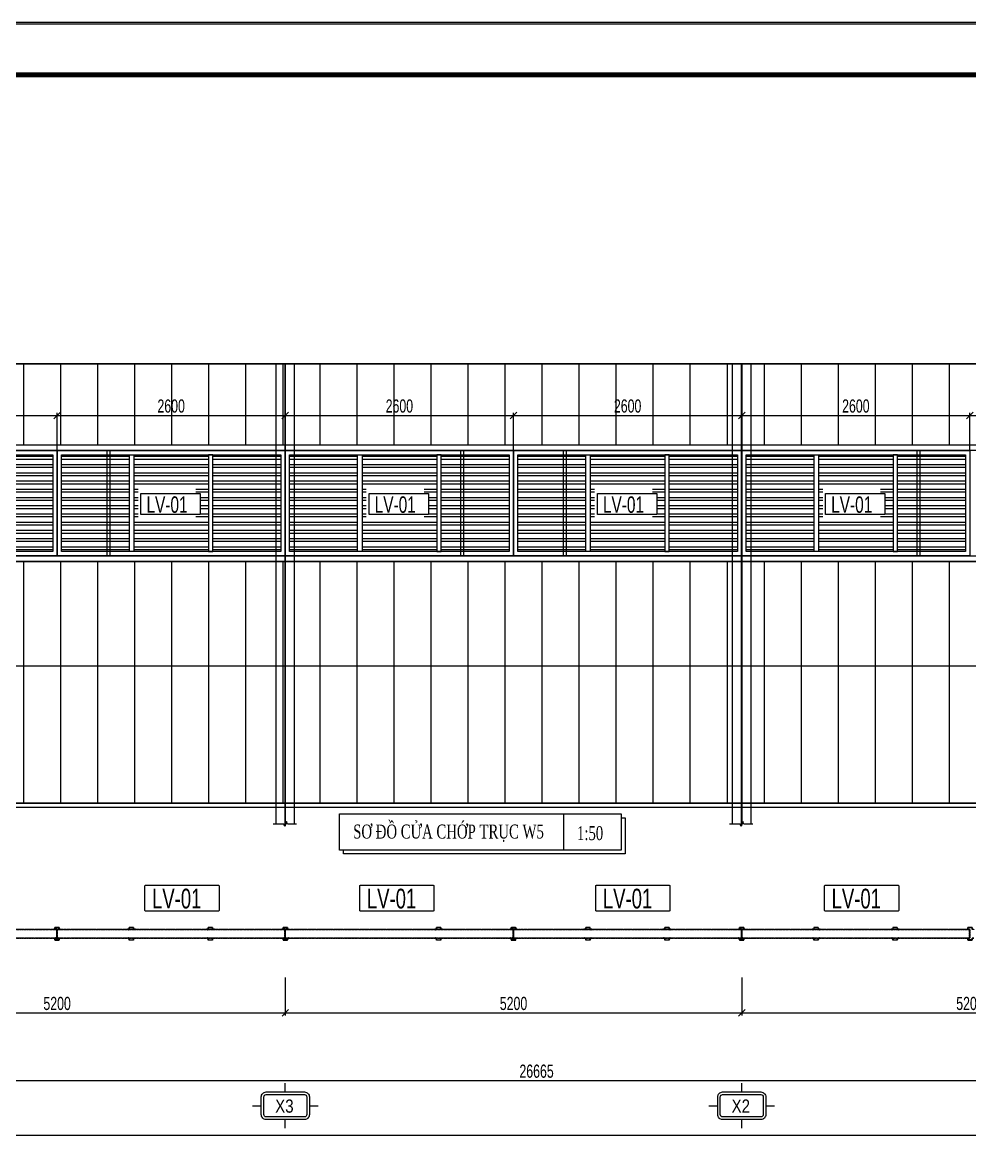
# Model space of a CAD drawing. Header units: inches. Extents: x 340055 to 349452, y -34649 to -30845.
# Drawn here: x 345063.1 to 345279, y -33601.5 to -33348.7 of the extents above; entities that cross this region are included whole.
import ezdxf
from ezdxf.enums import TextEntityAlignment as Align

# ---------------------------------------------------------------- set-up
doc = ezdxf.new("R2010")
doc.units = ezdxf.units.IN
doc.header["$MEASUREMENT"] = 0
doc.linetypes.add('DD3', pattern=[0.2, 0.1, -0.1])
for name, color, linetype in [('2', 2, 'Continuous'), ('3', 3, 'Continuous'), ('4', 4, 'Continuous'), ('7', 7, 'Continuous'), ('8', 8, 'Continuous'), ('flashing', 6, 'Continuous'), ('NET IN', 3, 'Continuous')]:
    doc.layers.add(name, color=color, linetype=linetype)
doc.layers.add('TL-TIILE BLOCK A2$0$TL-TITLE BLOCK 1', color=7, linetype='Continuous', lineweight=50)
doc.styles.add('hx2', font='')
doc.styles.add('ST1', font='times.ttf', dxfattribs={"width": 0.7})
doc.styles.add('ST1H', font='vnshxh.shx', dxfattribs={"width": 0.7})
doc.styles.get('hx2').set_extended_font_data('.VnArial NarrowH')
doc.dimstyles.new('50', dxfattribs={"dimtxt": 3, "dimasz": 1.5, "dimexe": 0.6, "dimexo": 0, "dimtad": 1, "dimdec": 0, "dimlfac": 50, "dimzin": 0, "dimdsep": 46, "dimtxsty": 'ST1H', "dimblk": 'OBLIQUE', "dimcen": 1, "dimdle": 0.6, "dimclrd": 8, "dimclre": 8, "dimclrt": 3, "dimadec": 0, "dimazin": 0, "dimtfac": 1, "dimtdec": 0, "dimtix": 1, "dimtofl": 0, "dimtmove": 0, "dimatfit": 3, "dimfxl": 0, "dimtolj": 1, "dimtzin": 0, "dimlwd": -1, "dimlwe": -1, "dimarcsym": 0})
pattern_1 = [(180, (329650.939, -37732.5742), (-2e-16, -1.25), []), (180, (329650.5223, -37732.1576), (-2e-16, -1.25), [])]
pattern_2 = [(90, (2399.665, 8275.868), (-8.4375, 2e-15), [])]

# ---------------------------------------------------------------- blocks, each defined once
blk = doc.blocks.new('TENTRUC')
at = {"layer": '7'}
for p, q in [((0, 8.27), (0, 10.26)), ((-7.48, 5.13), (-5.48, 5.13)), ((5.48, 5.13), (7.48, 5.13)), ((0, 0), (0, 2))]:
    blk.add_line(p, q, dxfattribs=at)
blk.add_lwpolyline([(-4.36, 8.27), (4.36, 8.27, -0.414214), (5.48, 7.14), (5.48, 3.12, -0.414214), (4.36, 2), (-4.36, 2, -0.414214), (-5.48, 3.12), (-5.48, 7.14, -0.414214)], format="xyb", close=True, dxfattribs=at)
at = {"layer": '8', "ltscale": 15}
blk.add_lwpolyline([(-4.36, 7.68), (4.36, 7.68, -0.414214), (4.9, 7.14), (4.9, 3.12, -0.414214), (4.36, 2.58), (-4.36, 2.58, -0.414214), (-4.9, 3.12), (-4.9, 7.14, -0.414214)], format="xyb", close=True, dxfattribs=at)
at = {"layer": '3', "style": 'hx2'}
blk.add_attdef('TR', text='', height=2.9, dxfattribs=at).set_placement((-0.16, 3.83), align=Align.CENTER)
blk = doc.blocks.new('_Oblique')
at = {"color": 0, "linetype": 'ByBlock', "lineweight": -2}
blk.add_line((-0.5, -0.5), (0.5, 0.5), dxfattribs=at)
blk = doc.blocks.new('*D289')
at = {"color": 8, "transparency": 16777216}
for p, q in [((345019.01, -33566.34), (345019.01, -33575.03)), ((345123.01, -33566.34), (345123.01, -33575.03)), ((345018.41, -33574.43), (345123.61, -33574.43))]:
    blk.add_line(p, q, dxfattribs=at)
at = {"layer": 'Defpoints', "color": 0, "transparency": 16777216}
for p in [(345019.01, -33566.34), (345123.01, -33566.34), (345123.01, -33574.43)]:
    blk.add_point(p, dxfattribs=at)
at = {"color": 8, "transparency": 16777216, "xscale": 1.5, "yscale": 1.5, "zscale": 1.5, "rotation": 180}
blk.add_blockref('_Oblique', (345019.01, -33574.43), dxfattribs=at)
at = {"color": 8, "transparency": 16777216, "xscale": 1.5, "yscale": 1.5, "zscale": 1.5}
blk.add_blockref('_Oblique', (345123.01, -33574.43), dxfattribs=at)
at = {"color": 3, "transparency": 16777216, "insert": (345071.01, -33572.3), "char_height": 3, "attachment_point": 5, "style": 'ST1H'}
blk.add_mtext('\\A1;5200', dxfattribs=at)
blk = doc.blocks.new('*D290')
at = {"color": 8, "transparency": 16777216}
for p, q in [((345123.01, -33566.34), (345123.01, -33575.03)), ((345227.01, -33566.34), (345227.01, -33575.03)), ((345122.41, -33574.43), (345227.61, -33574.43))]:
    blk.add_line(p, q, dxfattribs=at)
at = {"layer": 'Defpoints', "color": 0, "transparency": 16777216}
for p in [(345123.01, -33566.34), (345227.01, -33566.34), (345227.01, -33574.43)]:
    blk.add_point(p, dxfattribs=at)
at = {"color": 8, "transparency": 16777216, "xscale": 1.5, "yscale": 1.5, "zscale": 1.5, "rotation": 180}
blk.add_blockref('_Oblique', (345123.01, -33574.43), dxfattribs=at)
at = {"color": 8, "transparency": 16777216, "xscale": 1.5, "yscale": 1.5, "zscale": 1.5}
blk.add_blockref('_Oblique', (345227.01, -33574.43), dxfattribs=at)
at = {"color": 3, "transparency": 16777216, "insert": (345175.01, -33572.3), "char_height": 3, "attachment_point": 5, "style": 'ST1H'}
blk.add_mtext('\\A1;5200', dxfattribs=at)
blk = doc.blocks.new('*D291')
at = {"color": 8, "transparency": 16777216}
for p, q in [((345227.01, -33566.34), (345227.01, -33575.03)), ((345331.01, -33566.34), (345331.01, -33575.03)), ((345226.41, -33574.43), (345331.61, -33574.43))]:
    blk.add_line(p, q, dxfattribs=at)
at = {"layer": 'Defpoints', "color": 0, "transparency": 16777216}
for p in [(345227.01, -33566.34), (345331.01, -33566.34), (345331.01, -33574.43)]:
    blk.add_point(p, dxfattribs=at)
at = {"color": 8, "transparency": 16777216, "xscale": 1.5, "yscale": 1.5, "zscale": 1.5, "rotation": 180}
blk.add_blockref('_Oblique', (345227.01, -33574.43), dxfattribs=at)
at = {"color": 8, "transparency": 16777216, "xscale": 1.5, "yscale": 1.5, "zscale": 1.5}
blk.add_blockref('_Oblique', (345331.01, -33574.43), dxfattribs=at)
at = {"color": 3, "transparency": 16777216, "insert": (345279.01, -33572.3), "char_height": 3, "attachment_point": 5, "style": 'ST1H'}
blk.add_mtext('\\A1;5200', dxfattribs=at)
blk = doc.blocks.new('*D293')
at = {"color": 8, "transparency": 16777216}
for p, q in [((344913.61, -33566.34), (344913.61, -33590.45)), ((345446.91, -33566.34), (345446.91, -33590.45)), ((344913.01, -33589.85), (345447.51, -33589.85))]:
    blk.add_line(p, q, dxfattribs=at)
at = {"layer": 'Defpoints', "color": 0, "transparency": 16777216}
for p in [(344913.61, -33566.34), (345446.91, -33566.34), (345446.91, -33589.85)]:
    blk.add_point(p, dxfattribs=at)
at = {"color": 8, "transparency": 16777216, "xscale": 1.5, "yscale": 1.5, "zscale": 1.5, "rotation": 180}
blk.add_blockref('_Oblique', (344913.61, -33589.85), dxfattribs=at)
at = {"color": 8, "transparency": 16777216, "xscale": 1.5, "yscale": 1.5, "zscale": 1.5}
blk.add_blockref('_Oblique', (345446.91, -33589.85), dxfattribs=at)
at = {"color": 3, "transparency": 16777216, "insert": (345180.26, -33587.73), "char_height": 3, "attachment_point": 5, "style": 'ST1H'}
blk.add_mtext('\\A1;26665', dxfattribs=at)
blk = doc.blocks.new('LV-01')
at = {"true_color": 0xc0a22a}
h = blk.add_hatch(dxfattribs=at)
h.set_pattern_fill('ANSI32', color=42, scale=3.333333, angle=135, style=0)
h.set_pattern_definition(pattern_1)
h.paths.add_polyline_path([(343397.39, -39289.43), (343387.06, -39289.43), (343387.06, -39304.1), (343397.39, -39304.1)])
h = blk.add_hatch(dxfattribs=at)
h.set_pattern_fill('ANSI32', color=42, scale=3.333333, angle=135, style=0)
h.set_pattern_definition(pattern_1)
h.paths.add_polyline_path([(343398.06, -39304.1), (343409.4, -39304.1), (343409.4, -39289.43), (343398.06, -39289.43)])
h.paths.add_polyline_path([(343420.4, -39289.43), (343410.06, -39289.43), (343410.06, -39304.1), (343420.4, -39304.1)])
h.paths.add_polyline_path([(343399.13, -39295.27), (343399.13, -39298.46), (343408.15, -39298.46), (343408.15, -39295.27)], flags=16)
at = {"color": 42, "true_color": 0xc0a22a}
for points in [[(343386.39, -39288.76), (343421.06, -39288.76), (343421.06, -39304.76), (343386.39, -39304.76)], [(343387.06, -39289.43), (343420.4, -39289.43), (343420.4, -39304.1), (343387.06, -39304.1)], [(343398.06, -39289.43), (343398.06, -39304.1), (343397.39, -39304.1), (343397.39, -39289.43)], [(343409.4, -39289.43), (343409.4, -39304.1), (343410.06, -39304.1), (343410.06, -39289.43)]]:
    blk.add_lwpolyline(points, close=True, dxfattribs=at)
at = {"layer": '3', "insert": (343399.98, -39296.99), "char_height": 2.5, "attachment_point": 4, "style": 'ST1H', "bg_fill": 2}
blk.add_mtext('\\A1;LV-01', dxfattribs=at)
at = {"color": 8}
blk.add_lwpolyline([(343399.13, -39295.27), (343408.15, -39295.27), (343408.15, -39298.46), (343399.13, -39298.46)], close=True, dxfattribs=at)
blk = doc.blocks.new('*D318')
at = {"color": 8, "transparency": 16777216}
for p, q in [((345018.39, -33438.3), (345071.6, -33438.3)), ((345018.99, -33445.01), (345018.99, -33437.7)), ((345071, -33446.31), (345071, -33437.7))]:
    blk.add_line(p, q, dxfattribs=at)
at = {"layer": 'Defpoints', "color": 0, "transparency": 16777216}
for p in [(345071, -33438.3), (345018.99, -33445.01), (345071, -33446.31)]:
    blk.add_point(p, dxfattribs=at)
at = {"color": 8, "transparency": 16777216, "xscale": 1.5, "yscale": 1.5, "zscale": 1.5, "rotation": 180}
blk.add_blockref('_Oblique', (345018.99, -33438.3), dxfattribs=at)
at = {"color": 8, "transparency": 16777216, "xscale": 1.5, "yscale": 1.5, "zscale": 1.5}
blk.add_blockref('_Oblique', (345071, -33438.3), dxfattribs=at)
at = {"color": 3, "transparency": 16777216, "insert": (345044.99, -33436.18), "char_height": 3, "attachment_point": 5, "style": 'ST1H'}
blk.add_mtext('\\A1;2600', dxfattribs=at)
blk = doc.blocks.new('*D319')
at = {"color": 8, "transparency": 16777216}
for p, q in [((345070.4, -33438.3), (345123.6, -33438.3)), ((345071, -33445.01), (345071, -33437.7)), ((345123, -33446.31), (345123, -33437.7))]:
    blk.add_line(p, q, dxfattribs=at)
at = {"layer": 'Defpoints', "color": 0, "transparency": 16777216}
for p in [(345123, -33438.3), (345071, -33445.01), (345123, -33446.31)]:
    blk.add_point(p, dxfattribs=at)
at = {"color": 8, "transparency": 16777216, "xscale": 1.5, "yscale": 1.5, "zscale": 1.5, "rotation": 180}
blk.add_blockref('_Oblique', (345071, -33438.3), dxfattribs=at)
at = {"color": 8, "transparency": 16777216, "xscale": 1.5, "yscale": 1.5, "zscale": 1.5}
blk.add_blockref('_Oblique', (345123, -33438.3), dxfattribs=at)
at = {"color": 3, "transparency": 16777216, "insert": (345097, -33436.18), "char_height": 3, "attachment_point": 5, "style": 'ST1H'}
blk.add_mtext('\\A1;2600', dxfattribs=at)
blk = doc.blocks.new('*D320')
at = {"color": 8, "transparency": 16777216}
for p, q in [((345122.4, -33438.3), (345175.6, -33438.3)), ((345123, -33445.01), (345123, -33437.7)), ((345175, -33446.31), (345175, -33437.7))]:
    blk.add_line(p, q, dxfattribs=at)
at = {"layer": 'Defpoints', "color": 0, "transparency": 16777216}
for p in [(345175, -33438.3), (345123, -33445.01), (345175, -33446.31)]:
    blk.add_point(p, dxfattribs=at)
at = {"color": 8, "transparency": 16777216, "xscale": 1.5, "yscale": 1.5, "zscale": 1.5, "rotation": 180}
blk.add_blockref('_Oblique', (345123, -33438.3), dxfattribs=at)
at = {"color": 8, "transparency": 16777216, "xscale": 1.5, "yscale": 1.5, "zscale": 1.5}
blk.add_blockref('_Oblique', (345175, -33438.3), dxfattribs=at)
at = {"color": 3, "transparency": 16777216, "insert": (345149, -33436.18), "char_height": 3, "attachment_point": 5, "style": 'ST1H'}
blk.add_mtext('\\A1;2600', dxfattribs=at)
blk = doc.blocks.new('*D321')
at = {"color": 8, "transparency": 16777216}
for p, q in [((345174.4, -33438.3), (345227.61, -33438.3)), ((345175, -33445.01), (345175, -33437.7)), ((345227.01, -33446.31), (345227.01, -33437.7))]:
    blk.add_line(p, q, dxfattribs=at)
at = {"layer": 'Defpoints', "color": 0, "transparency": 16777216}
for p in [(345227.01, -33438.3), (345175, -33445.01), (345227.01, -33446.31)]:
    blk.add_point(p, dxfattribs=at)
at = {"color": 8, "transparency": 16777216, "xscale": 1.5, "yscale": 1.5, "zscale": 1.5, "rotation": 180}
blk.add_blockref('_Oblique', (345175, -33438.3), dxfattribs=at)
at = {"color": 8, "transparency": 16777216, "xscale": 1.5, "yscale": 1.5, "zscale": 1.5}
blk.add_blockref('_Oblique', (345227.01, -33438.3), dxfattribs=at)
at = {"color": 3, "transparency": 16777216, "insert": (345201.01, -33436.18), "char_height": 3, "attachment_point": 5, "style": 'ST1H'}
blk.add_mtext('\\A1;2600', dxfattribs=at)
blk = doc.blocks.new('*D322')
at = {"color": 8, "transparency": 16777216}
for p, q in [((345226.41, -33438.3), (345279.61, -33438.3)), ((345227.01, -33445.01), (345227.01, -33437.7)), ((345279.01, -33446.31), (345279.01, -33437.7))]:
    blk.add_line(p, q, dxfattribs=at)
at = {"layer": 'Defpoints', "color": 0, "transparency": 16777216}
for p in [(345279.01, -33438.3), (345227.01, -33445.01), (345279.01, -33446.31)]:
    blk.add_point(p, dxfattribs=at)
at = {"color": 8, "transparency": 16777216, "xscale": 1.5, "yscale": 1.5, "zscale": 1.5, "rotation": 180}
blk.add_blockref('_Oblique', (345227.01, -33438.3), dxfattribs=at)
at = {"color": 8, "transparency": 16777216, "xscale": 1.5, "yscale": 1.5, "zscale": 1.5}
blk.add_blockref('_Oblique', (345279.01, -33438.3), dxfattribs=at)
at = {"color": 3, "transparency": 16777216, "insert": (345253.01, -33436.18), "char_height": 3, "attachment_point": 5, "style": 'ST1H'}
blk.add_mtext('\\A1;2600', dxfattribs=at)
blk = doc.blocks.new('*D323')
at = {"color": 8, "transparency": 16777216}
for p, q in [((345278.41, -33438.3), (345331.62, -33438.3)), ((345279.01, -33445.01), (345279.01, -33437.7)), ((345331.02, -33446.31), (345331.02, -33437.7))]:
    blk.add_line(p, q, dxfattribs=at)
at = {"layer": 'Defpoints', "color": 0, "transparency": 16777216}
for p in [(345331.02, -33438.3), (345279.01, -33445.01), (345331.02, -33446.31)]:
    blk.add_point(p, dxfattribs=at)
at = {"color": 8, "transparency": 16777216, "xscale": 1.5, "yscale": 1.5, "zscale": 1.5, "rotation": 180}
blk.add_blockref('_Oblique', (345279.01, -33438.3), dxfattribs=at)
at = {"color": 8, "transparency": 16777216, "xscale": 1.5, "yscale": 1.5, "zscale": 1.5}
blk.add_blockref('_Oblique', (345331.02, -33438.3), dxfattribs=at)
at = {"color": 3, "transparency": 16777216, "insert": (345305.01, -33436.18), "char_height": 3, "attachment_point": 5, "style": 'ST1H'}
blk.add_mtext('\\A1;2600', dxfattribs=at)
blk = doc.blocks.new('RIVET')
at = {"color": 8}
for p, q in [((-4, -1), (-4, 1)), ((-4, -1), (-4, 1)), ((-4, 1), (-4, 0)), ((-4, 0), (-4, -1)), ((-1, -1), (-1, 1)), ((-1, 1), (0, 1)), ((0, 3), (0, 3)), ((0, 1), (0, 2)), ((0, 2), (1, 1)), ((0, -2), (0, 2)), ((0, -1), (0, 1)), ((1, -1), (1, 1)), ((1, 1), (1, 1)), ((1, 1), (1, -1)), ((0, -1), (-1, -1)), ((1, -1), (0, -2)), ((0, -2), (0, -1)), ((0, -2), (0, -2)), ((1, -1), (1, -1))]:
    blk.add_line(p, q, dxfattribs=at)
for centre, radius, start, end in [((-3, 0), 1.78, 64.6352, 125.2369), ((-3, 1), 0.634, 101.5667, 142.2309), ((-1, 3), 1.71, 240.4783, 268.3625), ((0, 2), 0.0625, 90, 180), ((0, 2), 0.0625, 26.5651, 90), ((0, 1), 0.0625, 270, 0), ((5, 1), 4.45, 179.0778, 187.9518), ((0, 1), 0.625, 0, 26.5651), ((6, -1), 4.85, 172.415, 180.5555), ((-3, 0), 1.78, 234.7631, 295.3648), ((-3, -1), 0.634, 217.7691, 258.4333), ((-1, -3), 1.71, 91.6375, 119.5217), ((0, -1), 0.0625, 0, 90), ((0, -2), 0.0625, 270, 333.4349), ((0, -2), 0.0625, 180, 270), ((0, -1), 0.625, 333.4349, 0)]:
    blk.add_arc(centre, radius, start, end, dxfattribs=at)
blk = doc.blocks.new('kt kien truc 1')
at = {"layer": 'Defpoints', "color": 8}
blk.add_lwpolyline([(0, 0), (594, 0), (594, 420), (0, 420)], close=True, dxfattribs=at)
at = {"layer": 'TL-TIILE BLOCK A2$0$TL-TITLE BLOCK 1', "const_width": 1}
blk.add_lwpolyline([(20, 10), (579, 10), (584, 15), (584, 405), (579, 410), (20, 410), (15, 405), (15, 15)], close=True, dxfattribs=at)

msp = doc.modelspace()

# ---------------------------------------------------------------- hatches: boundary and pattern name
h = msp.add_hatch()
h.set_pattern_fill('ANSI31', color=3, scale=67.5, angle=45, style=0)
h.set_pattern_definition(pattern_2)
h.paths.add_polyline_path([(344907.9385, -33445.0132), (345442.2874, -33445.0132), (345442.2874, -33426.5398), (344907.9385, -33426.5398)])
h = msp.add_hatch()
h.set_pattern_fill('ANSI31', color=3, scale=67.5, angle=45, style=0)
h.set_pattern_definition(pattern_2)
h.paths.add_polyline_path([(344907.9385, -33471.6132), (345442.2874, -33471.6132), (345442.2874, -33526.6101), (344907.9385, -33526.6101)])

# ---------------------------------------------------------------- linework, layer by layer
msp.add_line((345186.3723, -33529.1123), (345186.3723, -33537.3363))
at = {"color": 8}
for points in [[(344887.1451, -33426.5398), (345456.4831, -33426.5398), (345456.4831, -33602.3297), (344887.1451, -33602.3297)], [(344907.9385, -33445.0132), (345442.2874, -33445.0132), (345442.2874, -33426.5398), (344907.9385, -33426.5398)], [(344907.9385, -33471.6132), (345442.2874, -33471.6132), (345442.2874, -33526.6101), (344907.9385, -33526.6101)]]:
    msp.add_lwpolyline(points, close=True, dxfattribs=at)
msp.add_lwpolyline([(345135.3813, -33529.1123), (345199.5413, -33529.1123), (345199.5413, -33537.3363), (345135.3813, -33537.3363)], close=True)
msp.add_lwpolyline([(345199.5413, -33529.9579), (345200.4394, -33529.9579), (345200.4394, -33538.1819), (345136.2795, -33538.1819), (345136.2795, -33537.3363)])
at = {"color": 71, "linetype": 'DD3', "ltscale": 0.1}
for points in [[(345021.413, -33555.4027), (345070.9412, -33555.4027), (345070.9412, -33557.4058), (345021.413, -33557.4058), (345018.9771, -33557.4058), (345018.9771, -33555.4027)], [(345021.413, -33557.4058), (345070.9412, -33557.4058), (345070.9412, -33555.4027), (345021.413, -33555.4027), (345018.9771, -33555.4027), (345018.9771, -33557.4058)], [(345021.413, -33557.3858), (345018.9972, -33557.3858), (345018.9972, -33555.4227), (345021.413, -33555.4227), (345070.9212, -33555.4227), (345070.9212, -33557.3858)], [(345021.413, -33555.4227), (345018.9972, -33555.4227), (345018.9972, -33557.3858), (345021.413, -33557.3858), (345070.9212, -33557.3858), (345070.9212, -33555.4227)], [(345073.4171, -33555.4027), (345122.9453, -33555.4027), (345122.9453, -33557.4058), (345073.4171, -33557.4058), (345070.9813, -33557.4058), (345070.9813, -33555.4027)], [(345073.4171, -33557.4058), (345122.9453, -33557.4058), (345122.9453, -33555.4027), (345073.4171, -33555.4027), (345070.9813, -33555.4027), (345070.9813, -33557.4058)], [(345073.4171, -33557.3858), (345071.0013, -33557.3858), (345071.0013, -33555.4227), (345073.4171, -33555.4227), (345122.9253, -33555.4227), (345122.9253, -33557.3858)], [(345073.4171, -33555.4227), (345071.0013, -33555.4227), (345071.0013, -33557.3858), (345073.4171, -33557.3858), (345122.9253, -33557.3858), (345122.9253, -33555.4227)], [(345125.4213, -33555.4027), (345174.9494, -33555.4027), (345174.9494, -33557.4058), (345125.4213, -33557.4058), (345122.9854, -33557.4058), (345122.9854, -33555.4027)], [(345125.4213, -33557.4058), (345174.9494, -33557.4058), (345174.9494, -33555.4027), (345125.4213, -33555.4027), (345122.9854, -33555.4027), (345122.9854, -33557.4058)], [(345125.4213, -33557.3858), (345123.0054, -33557.3858), (345123.0054, -33555.4227), (345125.4213, -33555.4227), (345174.9294, -33555.4227), (345174.9294, -33557.3858)], [(345125.4213, -33555.4227), (345123.0054, -33555.4227), (345123.0054, -33557.3858), (345125.4213, -33557.3858), (345174.9294, -33557.3858), (345174.9294, -33555.4227)], [(345177.4254, -33555.4027), (345226.9536, -33555.4027), (345226.9536, -33557.4058), (345177.4254, -33557.4058), (345174.9895, -33557.4058), (345174.9895, -33555.4027)], [(345177.4254, -33557.4058), (345226.9536, -33557.4058), (345226.9536, -33555.4027), (345177.4254, -33555.4027), (345174.9895, -33555.4027), (345174.9895, -33557.4058)], [(345177.4254, -33557.3858), (345175.0095, -33557.3858), (345175.0095, -33555.4227), (345177.4254, -33555.4227), (345226.9335, -33555.4227), (345226.9335, -33557.3858)], [(345177.4254, -33555.4227), (345175.0095, -33555.4227), (345175.0095, -33557.3858), (345177.4254, -33557.3858), (345226.9335, -33557.3858), (345226.9335, -33555.4227)], [(345229.4295, -33555.4027), (345278.9577, -33555.4027), (345278.9577, -33557.4058), (345229.4295, -33557.4058), (345226.9936, -33557.4058), (345226.9936, -33555.4027)], [(345229.4295, -33557.4058), (345278.9577, -33557.4058), (345278.9577, -33555.4027), (345229.4295, -33555.4027), (345226.9936, -33555.4027), (345226.9936, -33557.4058)], [(345229.4295, -33557.3858), (345227.0137, -33557.3858), (345227.0137, -33555.4227), (345229.4295, -33555.4227), (345278.9376, -33555.4227), (345278.9376, -33557.3858)], [(345229.4295, -33555.4227), (345227.0137, -33555.4227), (345227.0137, -33557.3858), (345229.4295, -33557.3858), (345278.9376, -33557.3858), (345278.9376, -33555.4227)]]:
    msp.add_lwpolyline(points, close=True, dxfattribs=at)
at = {"layer": '2', "color": 8}
for p, q in [((344903.3119, -33495.3749), (345446.7124, -33495.3749)), ((344903.3119, -33526.6101), (345446.7124, -33526.6101))]:
    msp.add_line(p, q, dxfattribs=at)
for points in [[(345446.7124, -33446.3132), (344903.9919, -33446.3132)], [(344903.9919, -33470.3132), (345446.7124, -33470.3132)]]:
    msp.add_lwpolyline(points, dxfattribs=at)
for points in [[(345082.4115, -33446.3132), (345083.0115, -33446.3132), (345083.0115, -33470.3132), (345082.4115, -33470.3132)], [(345163.0115, -33446.3132), (345163.6115, -33446.3132), (345163.6115, -33470.3132), (345163.0115, -33470.3132)], [(345186.4115, -33446.3132), (345187.0115, -33446.3132), (345187.0115, -33470.3132), (345186.4115, -33470.3132)], [(345267.0115, -33446.3132), (345267.6115, -33446.3132), (345267.6115, -33470.3132), (345267.0115, -33470.3132)]]:
    msp.add_lwpolyline(points, close=True, dxfattribs=at)
at = {"layer": '4', "color": 8}
msp.add_line((344903.9919, -33470.3132), (345446.7124, -33470.3132), dxfattribs=at)
for points in [[(344903.3119, -33445.0132), (345446.7124, -33445.0132)], [(345446.7124, -33446.3132), (344903.9919, -33446.3132)]]:
    msp.add_lwpolyline(points, dxfattribs=at)
msp.add_lwpolyline([(345446.7124, -33470.3132), (345446.7124, -33471.6132), (344903.3119, -33471.6132), (344903.3119, -33470.3132)], close=True, dxfattribs=at)
at = {"layer": '8', "color": 8}
for p, q in [((345120.8924, -33531.4195), (345120.8924, -33426.5398)), ((345122.9524, -33531.7492), (345122.9524, -33426.5398)), ((345123.0724, -33531.4195), (345123.0724, -33426.5398)), ((345125.1324, -33531.4195), (345125.1324, -33426.5398)), ((345224.8924, -33531.4195), (345224.8924, -33426.5398)), ((345226.9524, -33531.7492), (345226.9524, -33426.5398)), ((345227.0724, -33531.4195), (345227.0724, -33426.5398)), ((345229.1324, -33531.4195), (345229.1324, -33426.5398))]:
    msp.add_line(p, q, dxfattribs=at)
at = {"layer": 'flashing'}
for points in [[(344903.3119, -33526.6101), (345446.7124, -33526.6101), (345446.7124, -33527.6101), (344903.3119, -33527.6101)], [(345071.4897, -33555.3826), (345071.8897, -33555.3826), (345071.8897, -33555.4027), (345071.4695, -33555.4027), (345071.4695, -33555.0026), (345070.6933, -33555.0026), (345070.5095, -33555.0026), (345070.5095, -33555.4027), (345070.0894, -33555.4027), (345070.0894, -33555.3826), (345070.4894, -33555.3826), (345070.4894, -33554.9826), (345070.6933, -33554.9826), (345071.4897, -33554.9826)], [(345070.9612, -33556.6285), (345070.9612, -33555.3825), (345070.4604, -33555.3825), (345070.4604, -33555.4027), (345070.9412, -33555.4027), (345070.9412, -33556.6285), (345070.9412, -33557.4059), (345070.4604, -33557.4059), (345070.4604, -33557.4261), (345070.9612, -33557.4261)], [(345070.9612, -33556.6285), (345070.9612, -33555.3825), (345071.462, -33555.3825), (345071.462, -33555.4027), (345070.9813, -33555.4027), (345070.9813, -33556.6285), (345070.9813, -33557.4059), (345071.462, -33557.4059), (345071.462, -33557.4261), (345070.9612, -33557.4261)], [(345087.4432, -33555.3826), (345087.0432, -33555.3826), (345087.0432, -33555.4027), (345087.4633, -33555.4027), (345087.4633, -33555.0026), (345088.2395, -33555.0026), (345088.4233, -33555.0026), (345088.4233, -33555.4027), (345088.8434, -33555.4027), (345088.8434, -33555.3826), (345088.4434, -33555.3826), (345088.4434, -33554.9826), (345088.2395, -33554.9826), (345087.4432, -33554.9826)], [(345105.4473, -33555.3826), (345105.0473, -33555.3826), (345105.0473, -33555.4027), (345105.4674, -33555.4027), (345105.4674, -33555.0026), (345106.2436, -33555.0026), (345106.4274, -33555.0026), (345106.4274, -33555.4027), (345106.8475, -33555.4027), (345106.8475, -33555.3826), (345106.4475, -33555.3826), (345106.4475, -33554.9826), (345106.2436, -33554.9826), (345105.4473, -33554.9826)], [(345123.4938, -33555.3826), (345123.8938, -33555.3826), (345123.8938, -33555.4027), (345123.4736, -33555.4027), (345123.4736, -33555.0026), (345122.6974, -33555.0026), (345122.5136, -33555.0026), (345122.5136, -33555.4027), (345122.0935, -33555.4027), (345122.0935, -33555.3826), (345122.4935, -33555.3826), (345122.4935, -33554.9826), (345122.6974, -33554.9826), (345123.4938, -33554.9826)], [(345122.9653, -33556.6285), (345122.9653, -33555.3825), (345122.4645, -33555.3825), (345122.4645, -33555.4027), (345122.9453, -33555.4027), (345122.9453, -33556.6285), (345122.9453, -33557.4059), (345122.4645, -33557.4059), (345122.4645, -33557.4261), (345122.9653, -33557.4261)], [(345122.9653, -33556.6285), (345122.9653, -33555.3825), (345123.4661, -33555.3825), (345123.4661, -33555.4027), (345122.9854, -33555.4027), (345122.9854, -33556.6285), (345122.9854, -33557.4059), (345123.4661, -33557.4059), (345123.4661, -33557.4261), (345122.9653, -33557.4261)], [(345157.4514, -33555.3826), (345157.0514, -33555.3826), (345157.0514, -33555.4027), (345157.4715, -33555.4027), (345157.4715, -33555.0026), (345158.2477, -33555.0026), (345158.4315, -33555.0026), (345158.4315, -33555.4027), (345158.8517, -33555.4027), (345158.8517, -33555.3826), (345158.4517, -33555.3826), (345158.4517, -33554.9826), (345158.2477, -33554.9826), (345157.4514, -33554.9826)], [(345175.4979, -33555.3826), (345175.8979, -33555.3826), (345175.8979, -33555.4027), (345175.4778, -33555.4027), (345175.4778, -33555.0026), (345174.7016, -33555.0026), (345174.5178, -33555.0026), (345174.5178, -33555.4027), (345174.0976, -33555.4027), (345174.0976, -33555.3826), (345174.4976, -33555.3826), (345174.4976, -33554.9826), (345174.7016, -33554.9826), (345175.4979, -33554.9826)], [(345174.9695, -33556.6285), (345174.9695, -33555.3825), (345174.4687, -33555.3825), (345174.4687, -33555.4027), (345174.9494, -33555.4027), (345174.9494, -33556.6285), (345174.9494, -33557.4059), (345174.4687, -33557.4059), (345174.4687, -33557.4261), (345174.9695, -33557.4261)], [(345174.9695, -33556.6285), (345174.9695, -33555.3825), (345175.4703, -33555.3825), (345175.4703, -33555.4027), (345174.9895, -33555.4027), (345174.9895, -33556.6285), (345174.9895, -33557.4059), (345175.4703, -33557.4059), (345175.4703, -33557.4261), (345174.9695, -33557.4261)], [(345191.4514, -33555.3826), (345191.0514, -33555.3826), (345191.0514, -33555.4027), (345191.4715, -33555.4027), (345191.4715, -33555.0026), (345192.2477, -33555.0026), (345192.4315, -33555.0026), (345192.4315, -33555.4027), (345192.8517, -33555.4027), (345192.8517, -33555.3826), (345192.4517, -33555.3826), (345192.4517, -33554.9826), (345192.2477, -33554.9826), (345191.4514, -33554.9826)], [(345209.4555, -33555.3826), (345209.0555, -33555.3826), (345209.0555, -33555.4027), (345209.4757, -33555.4027), (345209.4757, -33555.0026), (345210.2519, -33555.0026), (345210.4357, -33555.0026), (345210.4357, -33555.4027), (345210.8558, -33555.4027), (345210.8558, -33555.3826), (345210.4558, -33555.3826), (345210.4558, -33554.9826), (345210.2519, -33554.9826), (345209.4555, -33554.9826)], [(345227.502, -33555.3826), (345227.902, -33555.3826), (345227.902, -33555.4027), (345227.4819, -33555.4027), (345227.4819, -33555.0026), (345226.7057, -33555.0026), (345226.5219, -33555.0026), (345226.5219, -33555.4027), (345226.1018, -33555.4027), (345226.1018, -33555.3826), (345226.5018, -33555.3826), (345226.5018, -33554.9826), (345226.7057, -33554.9826), (345227.502, -33554.9826)], [(345226.9736, -33556.6285), (345226.9736, -33555.3825), (345226.4728, -33555.3825), (345226.4728, -33555.4027), (345226.9536, -33555.4027), (345226.9536, -33556.6285), (345226.9536, -33557.4059), (345226.4728, -33557.4059), (345226.4728, -33557.4261), (345226.9736, -33557.4261)], [(345226.9736, -33556.6285), (345226.9736, -33555.3825), (345227.4744, -33555.3825), (345227.4744, -33555.4027), (345226.9936, -33555.4027), (345226.9936, -33556.6285), (345226.9936, -33557.4059), (345227.4744, -33557.4059), (345227.4744, -33557.4261), (345226.9736, -33557.4261)], [(345243.4555, -33555.3826), (345243.0555, -33555.3826), (345243.0555, -33555.4027), (345243.4757, -33555.4027), (345243.4757, -33555.0026), (345244.2519, -33555.0026), (345244.4357, -33555.0026), (345244.4357, -33555.4027), (345244.8558, -33555.4027), (345244.8558, -33555.3826), (345244.4558, -33555.3826), (345244.4558, -33554.9826), (345244.2519, -33554.9826), (345243.4555, -33554.9826)], [(345261.4596, -33555.3826), (345261.0596, -33555.3826), (345261.0596, -33555.4027), (345261.4798, -33555.4027), (345261.4798, -33555.0026), (345262.256, -33555.0026), (345262.4398, -33555.0026), (345262.4398, -33555.4027), (345262.8599, -33555.4027), (345262.8599, -33555.3826), (345262.4599, -33555.3826), (345262.4599, -33554.9826), (345262.256, -33554.9826), (345261.4596, -33554.9826)], [(345279.5061, -33555.3826), (345279.9061, -33555.3826), (345279.9061, -33555.4027), (345279.486, -33555.4027), (345279.486, -33555.0026), (345278.7098, -33555.0026), (345278.526, -33555.0026), (345278.526, -33555.4027), (345278.1059, -33555.4027), (345278.1059, -33555.3826), (345278.5059, -33555.3826), (345278.5059, -33554.9826), (345278.7098, -33554.9826), (345279.5061, -33554.9826)], [(345071.4897, -33557.4259), (345071.8897, -33557.4259), (345071.8897, -33557.4058), (345071.4695, -33557.4058), (345071.4695, -33557.8059), (345070.6933, -33557.8059), (345070.5095, -33557.8059), (345070.5095, -33557.4058), (345070.0894, -33557.4058), (345070.0894, -33557.4259), (345070.4894, -33557.4259), (345070.4894, -33557.8259), (345070.6933, -33557.8259), (345071.4897, -33557.8259)], [(345087.4432, -33557.4259), (345087.0432, -33557.4259), (345087.0432, -33557.4058), (345087.4633, -33557.4058), (345087.4633, -33557.8059), (345088.2395, -33557.8059), (345088.4233, -33557.8059), (345088.4233, -33557.4058), (345088.8434, -33557.4058), (345088.8434, -33557.4259), (345088.4434, -33557.4259), (345088.4434, -33557.8259), (345088.2395, -33557.8259), (345087.4432, -33557.8259)], [(345105.4473, -33557.4259), (345105.0473, -33557.4259), (345105.0473, -33557.4058), (345105.4674, -33557.4058), (345105.4674, -33557.8059), (345106.2436, -33557.8059), (345106.4274, -33557.8059), (345106.4274, -33557.4058), (345106.8475, -33557.4058), (345106.8475, -33557.4259), (345106.4475, -33557.4259), (345106.4475, -33557.8259), (345106.2436, -33557.8259), (345105.4473, -33557.8259)], [(345123.4938, -33557.4259), (345123.8938, -33557.4259), (345123.8938, -33557.4058), (345123.4736, -33557.4058), (345123.4736, -33557.8059), (345122.6974, -33557.8059), (345122.5136, -33557.8059), (345122.5136, -33557.4058), (345122.0935, -33557.4058), (345122.0935, -33557.4259), (345122.4935, -33557.4259), (345122.4935, -33557.8259), (345122.6974, -33557.8259), (345123.4938, -33557.8259)], [(345157.4514, -33557.4259), (345157.0514, -33557.4259), (345157.0514, -33557.4058), (345157.4715, -33557.4058), (345157.4715, -33557.8059), (345158.2477, -33557.8059), (345158.4315, -33557.8059), (345158.4315, -33557.4058), (345158.8517, -33557.4058), (345158.8517, -33557.4259), (345158.4517, -33557.4259), (345158.4517, -33557.8259), (345158.2477, -33557.8259), (345157.4514, -33557.8259)], [(345175.4979, -33557.4259), (345175.8979, -33557.4259), (345175.8979, -33557.4058), (345175.4778, -33557.4058), (345175.4778, -33557.8059), (345174.7016, -33557.8059), (345174.5178, -33557.8059), (345174.5178, -33557.4058), (345174.0976, -33557.4058), (345174.0976, -33557.4259), (345174.4976, -33557.4259), (345174.4976, -33557.8259), (345174.7016, -33557.8259), (345175.4979, -33557.8259)], [(345191.4514, -33557.4259), (345191.0514, -33557.4259), (345191.0514, -33557.4058), (345191.4715, -33557.4058), (345191.4715, -33557.8059), (345192.2477, -33557.8059), (345192.4315, -33557.8059), (345192.4315, -33557.4058), (345192.8517, -33557.4058), (345192.8517, -33557.4259), (345192.4517, -33557.4259), (345192.4517, -33557.8259), (345192.2477, -33557.8259), (345191.4514, -33557.8259)], [(345209.4555, -33557.4259), (345209.0555, -33557.4259), (345209.0555, -33557.4058), (345209.4757, -33557.4058), (345209.4757, -33557.8059), (345210.2519, -33557.8059), (345210.4357, -33557.8059), (345210.4357, -33557.4058), (345210.8558, -33557.4058), (345210.8558, -33557.4259), (345210.4558, -33557.4259), (345210.4558, -33557.8259), (345210.2519, -33557.8259), (345209.4555, -33557.8259)], [(345227.502, -33557.4259), (345227.902, -33557.4259), (345227.902, -33557.4058), (345227.4819, -33557.4058), (345227.4819, -33557.8059), (345226.7057, -33557.8059), (345226.5219, -33557.8059), (345226.5219, -33557.4058), (345226.1018, -33557.4058), (345226.1018, -33557.4259), (345226.5018, -33557.4259), (345226.5018, -33557.8259), (345226.7057, -33557.8259), (345227.502, -33557.8259)], [(345243.4555, -33557.4259), (345243.0555, -33557.4259), (345243.0555, -33557.4058), (345243.4757, -33557.4058), (345243.4757, -33557.8059), (345244.2519, -33557.8059), (345244.4357, -33557.8059), (345244.4357, -33557.4058), (345244.8558, -33557.4058), (345244.8558, -33557.4259), (345244.4558, -33557.4259), (345244.4558, -33557.8259), (345244.2519, -33557.8259), (345243.4555, -33557.8259)], [(345261.4596, -33557.4259), (345261.0596, -33557.4259), (345261.0596, -33557.4058), (345261.4798, -33557.4058), (345261.4798, -33557.8059), (345262.256, -33557.8059), (345262.4398, -33557.8059), (345262.4398, -33557.4058), (345262.8599, -33557.4058), (345262.8599, -33557.4259), (345262.4599, -33557.4259), (345262.4599, -33557.8259), (345262.256, -33557.8259), (345261.4596, -33557.8259)], [(345279.5061, -33557.4259), (345279.9061, -33557.4259), (345279.9061, -33557.4058), (345279.486, -33557.4058), (345279.486, -33557.8059), (345278.7098, -33557.8059), (345278.526, -33557.8059), (345278.526, -33557.4058), (345278.1059, -33557.4058), (345278.1059, -33557.4259), (345278.5059, -33557.4259), (345278.5059, -33557.8259), (345278.7098, -33557.8259), (345279.5061, -33557.8259)]]:
    msp.add_lwpolyline(points, close=True, dxfattribs=at)
at = {"layer": 'flashing', "color": 8, "linetype": 'Continuous'}
for points in [[(345125.5433, -33531.4195), (345125.5433, -33531.4195), (345125.5433, -33531.4195), (345125.5433, -33531.4195), (345123.4848, -33531.4195), (345123.2786, -33530.853), (345122.8662, -33531.986), (345122.66, -33531.4195), (345120.2493, -33531.4195), (345120.2493, -33531.4195), (345120.2493, -33531.4195), (345120.2493, -33531.4195), (345120.2493, -33531.4195), (345120.2493, -33531.4195), (345120.2493, -33531.4195), (345120.2493, -33531.4195)], [(345229.5433, -33531.4195), (345229.5433, -33531.4195), (345229.5433, -33531.4195), (345229.5433, -33531.4195), (345227.4848, -33531.4195), (345227.2786, -33530.853), (345226.8662, -33531.986), (345226.66, -33531.4195), (345224.2493, -33531.4195), (345224.2493, -33531.4195), (345224.2493, -33531.4195), (345224.2493, -33531.4195), (345224.2493, -33531.4195), (345224.2493, -33531.4195), (345224.2493, -33531.4195), (345224.2493, -33531.4195)]]:
    msp.add_lwpolyline(points, dxfattribs=at)

# ---------------------------------------------------------------- block references
at = {"layer": '3'}
ref = msp.add_blockref('TENTRUC', (345123.0115, -33600.7191), dxfattribs=at)
ref.add_attrib('TR', 'X3', dxfattribs={"layer": '0', "height": 3, "style": 'hx2'}).set_placement((345122.7952, -33597.1658), align=Align.CENTER)
ref = msp.add_blockref('TENTRUC', (345227.0115, -33600.7191), dxfattribs=at)
ref.add_attrib('TR', 'X2', dxfattribs={"layer": '0', "height": 3, "style": 'hx2'}).set_placement((345226.7952, -33597.1658), align=Align.CENTER)
at = {"layer": 'flashing', "color": 0, "ltscale": 500}
for p, xscale, yscale, zscale, rotation in [((345070.2784, -33555.3826), 0.01953125, 0.01953125, 0.01953125, 90), ((345070.6578, -33555.3824), -0.01878004807804246, 0.01878004807804246, 0.01878004807698287, 270), ((345071.2647, -33555.3824), 0.01878004807804246, 0.01878004807804246, 0.01878004807804246, 90), ((345071.6884, -33555.3826), 0.01953125, 0.01953125, 0.01953125, 90), ((345087.2444, -33555.3826), -0.0234375, 0.0234375, 0.0234375000000746, 270), ((345088.6544, -33555.3826), -0.0234375, 0.0234375, 0.0234375000000746, 270), ((345105.2485, -33555.3826), -0.0234375, 0.0234375, 0.0234375000000746, 270), ((345106.6585, -33555.3826), -0.0234375, 0.0234375, 0.0234375000000746, 270), ((345122.2825, -33555.3826), 0.01953125, 0.01953125, 0.01953125, 90), ((345122.6619, -33555.3824), -0.01878004807804246, 0.01878004807804246, 0.01878004807698287, 270), ((345123.2688, -33555.3824), 0.01878004807804246, 0.01878004807804246, 0.01878004807804246, 90), ((345123.6925, -33555.3826), 0.01953125, 0.01953125, 0.01953125, 90), ((345157.2527, -33555.3826), -0.0234375, 0.0234375, 0.0234375000000746, 270), ((345158.6627, -33555.3826), -0.0234375, 0.0234375, 0.0234375000000746, 270), ((345174.2867, -33555.3826), 0.01953125, 0.01953125, 0.01953125, 90), ((345174.666, -33555.3824), -0.01878004807804246, 0.01878004807804246, 0.01878004807698287, 270), ((345175.2729, -33555.3824), 0.01878004807804246, 0.01878004807804246, 0.01878004807804246, 90), ((345175.6966, -33555.3826), 0.01953125, 0.01953125, 0.01953125, 90), ((345191.2527, -33555.3826), -0.0234375, 0.0234375, 0.0234375000000746, 270), ((345192.6627, -33555.3826), -0.0234375, 0.0234375, 0.0234375000000746, 270), ((345209.2568, -33555.3826), -0.0234375, 0.0234375, 0.0234375000000746, 270), ((345210.6668, -33555.3826), -0.0234375, 0.0234375, 0.0234375000000746, 270), ((345226.2908, -33555.3826), 0.01953125, 0.01953125, 0.01953125, 90), ((345226.6701, -33555.3824), -0.01878004807804246, 0.01878004807804246, 0.01878004807698287, 270), ((345227.2771, -33555.3824), 0.01878004807804246, 0.01878004807804246, 0.01878004807804246, 90), ((345227.7008, -33555.3826), 0.01953125, 0.01953125, 0.01953125, 90), ((345243.2568, -33555.3826), -0.0234375, 0.0234375, 0.0234375000000746, 270), ((345244.6668, -33555.3826), -0.0234375, 0.0234375, 0.0234375000000746, 270), ((345261.2609, -33555.3826), -0.0234375, 0.0234375, 0.0234375000000746, 270), ((345262.6709, -33555.3826), -0.0234375, 0.0234375, 0.0234375000000746, 270), ((345070.2784, -33557.4259), -0.01953124999272404, 0.01953124999272404, 0.01953125000006217, 90), ((345070.7108, -33557.4261), 0.01878004807804246, 0.01878004807804246, 0.01878004807804246, 270), ((345071.2116, -33557.4261), -0.01878004807804246, 0.01878004807804246, 0.01878004807698287, 90), ((345071.6884, -33557.4259), -0.01953124999272404, 0.01953124999272404, 0.01953125000006217, 90), ((345087.2444, -33557.4259), 0.0234375, 0.0234375, 0.0234375, 270), ((345088.6544, -33557.4259), 0.0234375, 0.0234375, 0.0234375, 270), ((345105.2485, -33557.4259), 0.0234375, 0.0234375, 0.0234375, 270), ((345106.6585, -33557.4259), 0.0234375, 0.0234375, 0.0234375, 270), ((345122.2825, -33557.4259), -0.01953124999272404, 0.01953124999272404, 0.01953125000006217, 90), ((345122.7149, -33557.4261), 0.01878004807804246, 0.01878004807804246, 0.01878004807804246, 270), ((345123.2157, -33557.4261), -0.01878004807804246, 0.01878004807804246, 0.01878004807698287, 90), ((345123.6925, -33557.4259), -0.01953124999272404, 0.01953124999272404, 0.01953125000006217, 90), ((345157.2527, -33557.4259), 0.0234375, 0.0234375, 0.0234375, 270), ((345158.6627, -33557.4259), 0.0234375, 0.0234375, 0.0234375, 270), ((345174.2867, -33557.4259), -0.01953124999272404, 0.01953124999272404, 0.01953125000006217, 90), ((345174.7191, -33557.4261), 0.01878004807804246, 0.01878004807804246, 0.01878004807804246, 270), ((345175.2199, -33557.4261), -0.01878004807804246, 0.01878004807804246, 0.01878004807698287, 90), ((345175.6966, -33557.4259), -0.01953124999272404, 0.01953124999272404, 0.01953125000006217, 90), ((345191.2527, -33557.4259), 0.0234375, 0.0234375, 0.0234375, 270), ((345192.6627, -33557.4259), 0.0234375, 0.0234375, 0.0234375, 270), ((345209.2568, -33557.4259), 0.0234375, 0.0234375, 0.0234375, 270), ((345210.6668, -33557.4259), 0.0234375, 0.0234375, 0.0234375, 270), ((345226.2908, -33557.4259), -0.01953124999272404, 0.01953124999272404, 0.01953125000006217, 90), ((345226.7232, -33557.4261), 0.01878004807804246, 0.01878004807804246, 0.01878004807804246, 270), ((345227.224, -33557.4261), -0.01878004807804246, 0.01878004807804246, 0.01878004807698287, 90), ((345227.7008, -33557.4259), -0.01953124999272404, 0.01953124999272404, 0.01953125000006217, 90), ((345243.2568, -33557.4259), 0.0234375, 0.0234375, 0.0234375, 270), ((345244.6668, -33557.4259), 0.0234375, 0.0234375, 0.0234375, 270), ((345261.2609, -33557.4259), 0.0234375, 0.0234375, 0.0234375, 270), ((345262.6709, -33557.4259), 0.0234375, 0.0234375, 0.0234375, 270)]:
    msp.add_blockref('RIVET', p, dxfattribs=dict(at, xscale=xscale, yscale=yscale, zscale=zscale, rotation=rotation))

# ---------------------------------------------------------------- dimensions: what is measured, and where the dimension line sits
at = {"color": 8}
dim = msp.add_linear_dim(base=(345446.9139, -33589.8542), p1=(344913.6115, -33566.3435), p2=(345446.9139, -33566.3435), dimstyle='50', dxfattribs=at)
dim.commit()
dim.dimension.update_dxf_attribs({"geometry": '*D293', "text_midpoint": (345180.2627, -33587.7292)})
for base, p1, p2, picture, middle in [((345123.0115, -33574.4255), (345019.0115, -33566.3435), (345123.0115, -33566.3435), '*D289', (345071.0115, -33572.3005)), ((345227.0115, -33574.4255), (345123.0115, -33566.3435), (345227.0115, -33566.3435), '*D290', (345175.0115, -33572.3005)), ((345331.0115, -33574.4255), (345227.0115, -33566.3435), (345331.0115, -33566.3435), '*D291', (345279.0115, -33572.3005))]:
    dim = msp.add_linear_dim(base=base, p1=p1, p2=p2, dimstyle='50', override={"dimtmove": 1}, dxfattribs=at)
    dim.commit()
    dim.dimension.update_dxf_attribs({"geometry": picture, "text_midpoint": middle})

# ---------------------------------------------------------------- next in the draw order: block references
at = {"color": 8, "xscale": 1.5, "yscale": 1.5, "zscale": 1.5}
msp.add_blockref('LV-01', (-169852.5847, 25486.8341), dxfattribs=at)

# ---------------------------------------------------------------- next in the draw order: texts
at = {"color": 3, "linetype": 'Continuous', "attachment_point": 4, "style": 'ST1', "bg_fill": 3, "box_fill_scale": 1.25, "bg_fill_color": 256, "bg_fill_true_color": 13158600, "bg_fill_transparency": 3139304}
for s, insert, char_height in [('\\A1;SƠ ĐỒ CỬA CHỚP TRỤC W5', (345138.4703, -33533.5127), 3.181818), ('\\A1;1:50', (345189.4612, -33533.5127), 3.18182)]:
    msp.add_mtext(s, dxfattribs=dict(at, insert=insert, char_height=char_height))
at = {"layer": '3', "char_height": 4.5, "attachment_point": 4, "style": 'ST1H', "bg_fill": 2}
for insert in [(345092.6454, -33548.4193), (345141.5982, -33548.4193), (345195.374, -33548.4193), (345247.4919, -33548.4193)]:
    msp.add_mtext('\\A1;lv-01', dxfattribs=dict(at, insert=insert))

# ---------------------------------------------------------------- next in the draw order: linework, layer by layer
at = {"color": 1}
for points in [[(345091.1692, -33545.3584), (345107.7815, -33545.3584, -0.41421356), (345107.9315, -33545.5084), (345107.9315, -33551.0949, -0.41421356), (345107.7815, -33551.2449), (345091.1692, -33551.2449, -0.41421356), (345091.0192, -33551.0949), (345091.0192, -33545.5084, -0.41421356)], [(345140.122, -33545.3584), (345156.7344, -33545.3584, -0.41421356), (345156.8844, -33545.5084), (345156.8844, -33551.0949, -0.41421356), (345156.7344, -33551.2449), (345140.122, -33551.2449, -0.41421356), (345139.972, -33551.0949), (345139.972, -33545.5084, -0.41421356)], [(345193.8978, -33545.3584), (345210.5101, -33545.3584, -0.41421356), (345210.6601, -33545.5084), (345210.6601, -33551.0949, -0.41421356), (345210.5101, -33551.2449), (345193.8978, -33551.2449, -0.41421356), (345193.7478, -33551.0949), (345193.7478, -33545.5084, -0.41421356)], [(345246.0157, -33545.3584), (345262.6281, -33545.3584, -0.41421356), (345262.7781, -33545.5084), (345262.7781, -33551.0949, -0.41421356), (345262.6281, -33551.2449), (345246.0157, -33551.2449, -0.41421356), (345245.8657, -33551.0949), (345245.8657, -33545.5084, -0.41421356)]]:
    msp.add_lwpolyline(points, format="xyb", close=True, dxfattribs=at)

# ---------------------------------------------------------------- next in the draw order: block references
at = {"color": 8, "xscale": 1.5, "yscale": 1.5, "zscale": 1.5}
msp.add_blockref('LV-01', (-169904.5888, 25486.8341), dxfattribs=at)

# ---------------------------------------------------------------- next in the draw order: dimensions: what is measured, and where the dimension line sits
at = {"color": 1, "true_color": 0xfa051e}
dim = msp.add_linear_dim(base=(345331.0157, -33438.3034), p1=(345279.0115, -33445.0132), p2=(345331.0157, -33446.3132), dimstyle='50', override={"dimtmove": 1}, dxfattribs=at)
dim.commit()
dim.dimension.update_dxf_attribs({"geometry": '*D323', "text_midpoint": (345305.0136, -33436.1784)})

# ---------------------------------------------------------------- next in the draw order: block references
at = {"color": 8, "xscale": 1.5, "yscale": 1.5, "zscale": 1.5}
msp.add_blockref('LV-01', (-169956.5929, 25486.8341), dxfattribs=at)

# ---------------------------------------------------------------- next in the draw order: dimensions: what is measured, and where the dimension line sits
at = {"color": 1, "true_color": 0xfa051e}
dim = msp.add_linear_dim(base=(345279.0115, -33438.3034), p1=(345227.0074, -33445.0132), p2=(345279.0115, -33446.3132), dimstyle='50', override={"dimtmove": 1}, dxfattribs=at)
dim.commit()
dim.dimension.update_dxf_attribs({"geometry": '*D322', "text_midpoint": (345253.0095, -33436.1784)})

# ---------------------------------------------------------------- next in the draw order: block references
at = {"color": 8, "xscale": 1.5, "yscale": 1.5, "zscale": 1.5}
msp.add_blockref('LV-01', (-170008.5971, 25486.8341), dxfattribs=at)

# ---------------------------------------------------------------- next in the draw order: dimensions: what is measured, and where the dimension line sits
at = {"color": 1, "true_color": 0xfa051e}
dim = msp.add_linear_dim(base=(345227.0074, -33438.3034), p1=(345175.0033, -33445.0132), p2=(345227.0074, -33446.3132), dimstyle='50', override={"dimtmove": 1}, dxfattribs=at)
dim.commit()
dim.dimension.update_dxf_attribs({"geometry": '*D321', "text_midpoint": (345201.0054, -33436.1784)})

# ---------------------------------------------------------------- next in the draw order: block references
at = {"color": 8, "xscale": 1.5, "yscale": 1.5, "zscale": 1.5}
msp.add_blockref('LV-01', (-170060.6012, 25486.8341), dxfattribs=at)

# ---------------------------------------------------------------- next in the draw order: dimensions: what is measured, and where the dimension line sits
at = {"color": 1, "true_color": 0xfa051e}
dim = msp.add_linear_dim(base=(345175.0033, -33438.3034), p1=(345122.9992, -33445.0132), p2=(345175.0033, -33446.3132), dimstyle='50', override={"dimtmove": 1}, dxfattribs=at)
dim.commit()
dim.dimension.update_dxf_attribs({"geometry": '*D320', "text_midpoint": (345149.0012, -33436.1784)})

# ---------------------------------------------------------------- next in the draw order: linework, layer by layer
at = {"layer": 'NET IN'}
msp.add_lwpolyline([(344867.3504, -33348.7137), (345556.1302, -33348.7137), (345556.1302, -33835.3143), (344867.3504, -33835.3143)], close=True, dxfattribs=at)

# ---------------------------------------------------------------- next in the draw order: block references
at = {"layer": '3', "xscale": 1.159562065285868, "yscale": 1.159562065285868, "zscale": 1.159562065285868}
msp.add_blockref('kt kien truc 1', (344867.3504, -33836.1453), dxfattribs=at)

# ---------------------------------------------------------------- next in the draw order: dimensions: what is measured, and where the dimension line sits
at = {"color": 1, "true_color": 0xfa051e}
for base, p1, p2, picture, middle in [((345070.9951, -33438.3034), (345018.9909, -33445.0132), (345070.9951, -33446.3132), '*D318', (345044.993, -33436.1784)), ((345122.9992, -33438.3034), (345070.9951, -33445.0132), (345122.9992, -33446.3132), '*D319', (345096.9971, -33436.1784))]:
    dim = msp.add_linear_dim(base=base, p1=p1, p2=p2, dimstyle='50', override={"dimtmove": 1}, dxfattribs=at)
    dim.commit()
    dim.dimension.update_dxf_attribs({"geometry": picture, "text_midpoint": middle})

doc.saveas('drawing.dxf')
